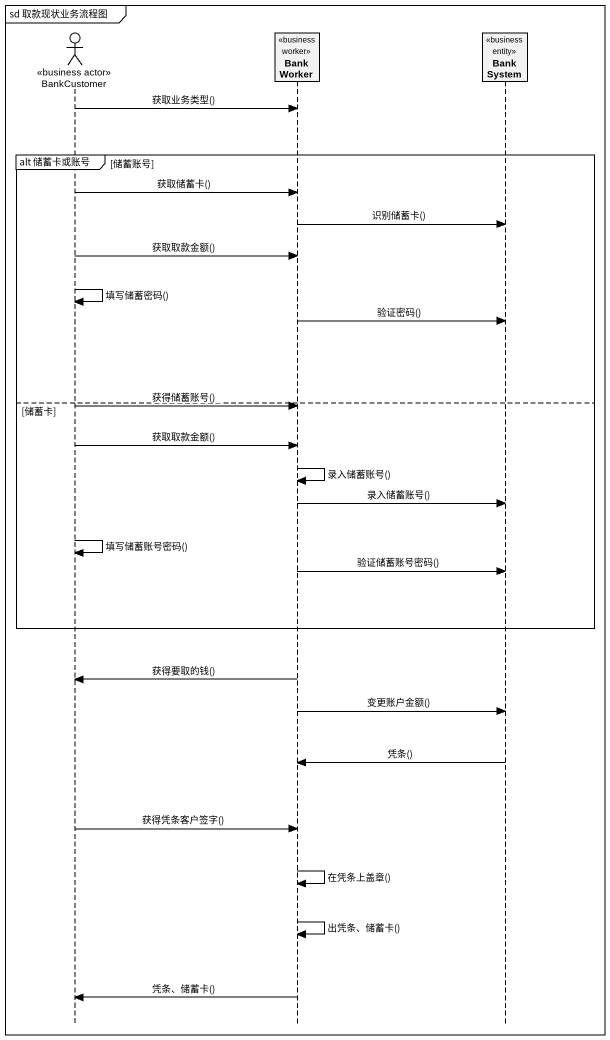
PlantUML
@startuml
mainframe sd 取款现状业务流程图
hide footbox
actor BankCustomer <<business actor>>
participant BankWorker <<business worker>>
participant BankSystem <<business entity>>

BankCustomer -> BankWorker : 获取业务类型()
group alt 储蓄卡或账号 [储蓄账号]
  BankCustomer -> BankWorker : 获取储蓄卡()
  BankWorker -> BankSystem : 识别储蓄卡()
  BankCustomer -> BankWorker : 获取取款金额()
  BankCustomer -> BankCustomer : 填写储蓄密码()
  BankWorker -> BankSystem : 验证密码()
else 储蓄卡
  BankCustomer -> BankWorker : 获得储蓄账号()
  BankCustomer -> BankWorker : 获取取款金额()
  BankWorker -> BankWorker : 录入储蓄账号()
  BankWorker -> BankSystem : 录入储蓄账号()
  BankCustomer -> BankCustomer : 填写储蓄账号密码()
  BankWorker -> BankSystem : 验证储蓄账号密码()
end
BankWorker -> BankCustomer : 获得要取的钱()
BankWorker -> BankSystem : 变更账户金额()
BankSystem -> BankWorker : 凭条()
BankCustomer -> BankWorker : 获得凭条客户签字()
BankWorker -> BankWorker : 在凭条上盖章()
BankWorker -> BankWorker : 出凭条、储蓄卡()
BankWorker -> BankCustomer : 凭条、储蓄卡()
@enduml
